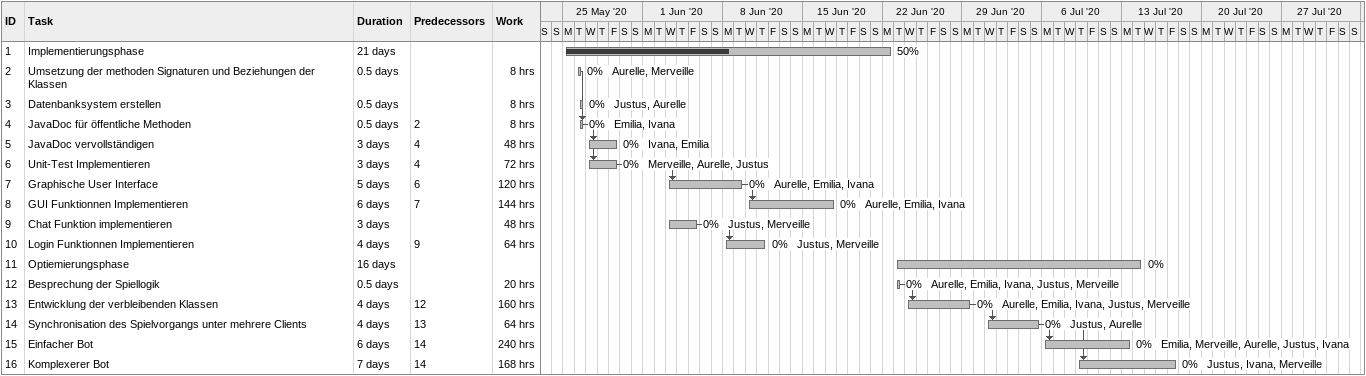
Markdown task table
| ID | Task | Duration | Start | Finish | Predecessors | Resources | % complete | Work (h) |
|---|---|---|---|---|---|---|---|---|
| 1 | Implementierungsphase | 21d | 2020-05-25 | 2020-06-22 |  |  | 50 |  |
| 2 | Umsetzung der methoden Signaturen und Beziehungen der Klassen | 0.5d | 2020-05-26 | 2020-05-26 |  | Aurelle, Merveille | 0 | 8 |
| 3 | Datenbanksystem erstellen | 0.5d | 2020-05-26 | 2020-05-26 |  | Justus, Aurelle | 0 | 8 |
| 4 | JavaDoc für öffentliche Methoden | 0.5d | 2020-05-26 | 2020-05-26 | 2 | Emilia, Ivana | 0 | 8 |
| 5 | JavaDoc vervollständigen | 3d | 2020-05-27 | 2020-05-29 | 4 | Ivana, Emilia | 0 | 48 |
| 6 | Unit-Test Implementieren | 3d | 2020-05-27 | 2020-05-29 | 4 | Merveille, Aurelle, Justus | 0 | 72 |
| 7 | Graphische User Interface | 5d | 2020-06-03 | 2020-06-09 | 6 | Aurelle, Emilia, Ivana | 0 | 120 |
| 8 | GUI Funktionnen Implementieren | 6d | 2020-06-10 | 2020-06-17 | 7 | Aurelle, Emilia, Ivana | 0 | 144 |
| 9 | Chat Funktion implementieren | 3d | 2020-06-03 | 2020-06-05 |  | Justus, Merveille | 0 | 48 |
| 10 | Login Funktionnen Implementieren | 4d | 2020-06-08 | 2020-06-11 | 9 | Justus, Merveille | 0 | 64 |
| 11 | Optiemierungsphase | 16d | 2020-06-23 | 2020-07-14 |  |  | 0 |  |
| 12 | Besprechung der Spiellogik | 0.5d | 2020-06-23 | 2020-06-23 |  | Aurelle, Emilia, Ivana, Justus, Merveille | 0 | 20 |
| 13 | Entwicklung der verbleibenden Klassen | 4d | 2020-06-24 | 2020-06-29 | 12 | Aurelle, Emilia, Ivana, Justus, Merveille | 0 | 160 |
| 14 | Synchronisation des Spielvorgangs unter mehrere Clients | 4d | 2020-07-01 | 2020-07-05 | 13 | Justus, Aurelle | 0 | 64 |
| 15 | Einfacher Bot | 6d | 2020-07-06 | 2020-07-13 | 14 | Emilia, Merveille, Aurelle, Justus, Ivana | 0 | 240 |
| 16 | Komplexerer Bot | 7d | 2020-07-09 | 2020-07-17 | 14 | Justus, Ivana, Merveille | 0 | 168 |
